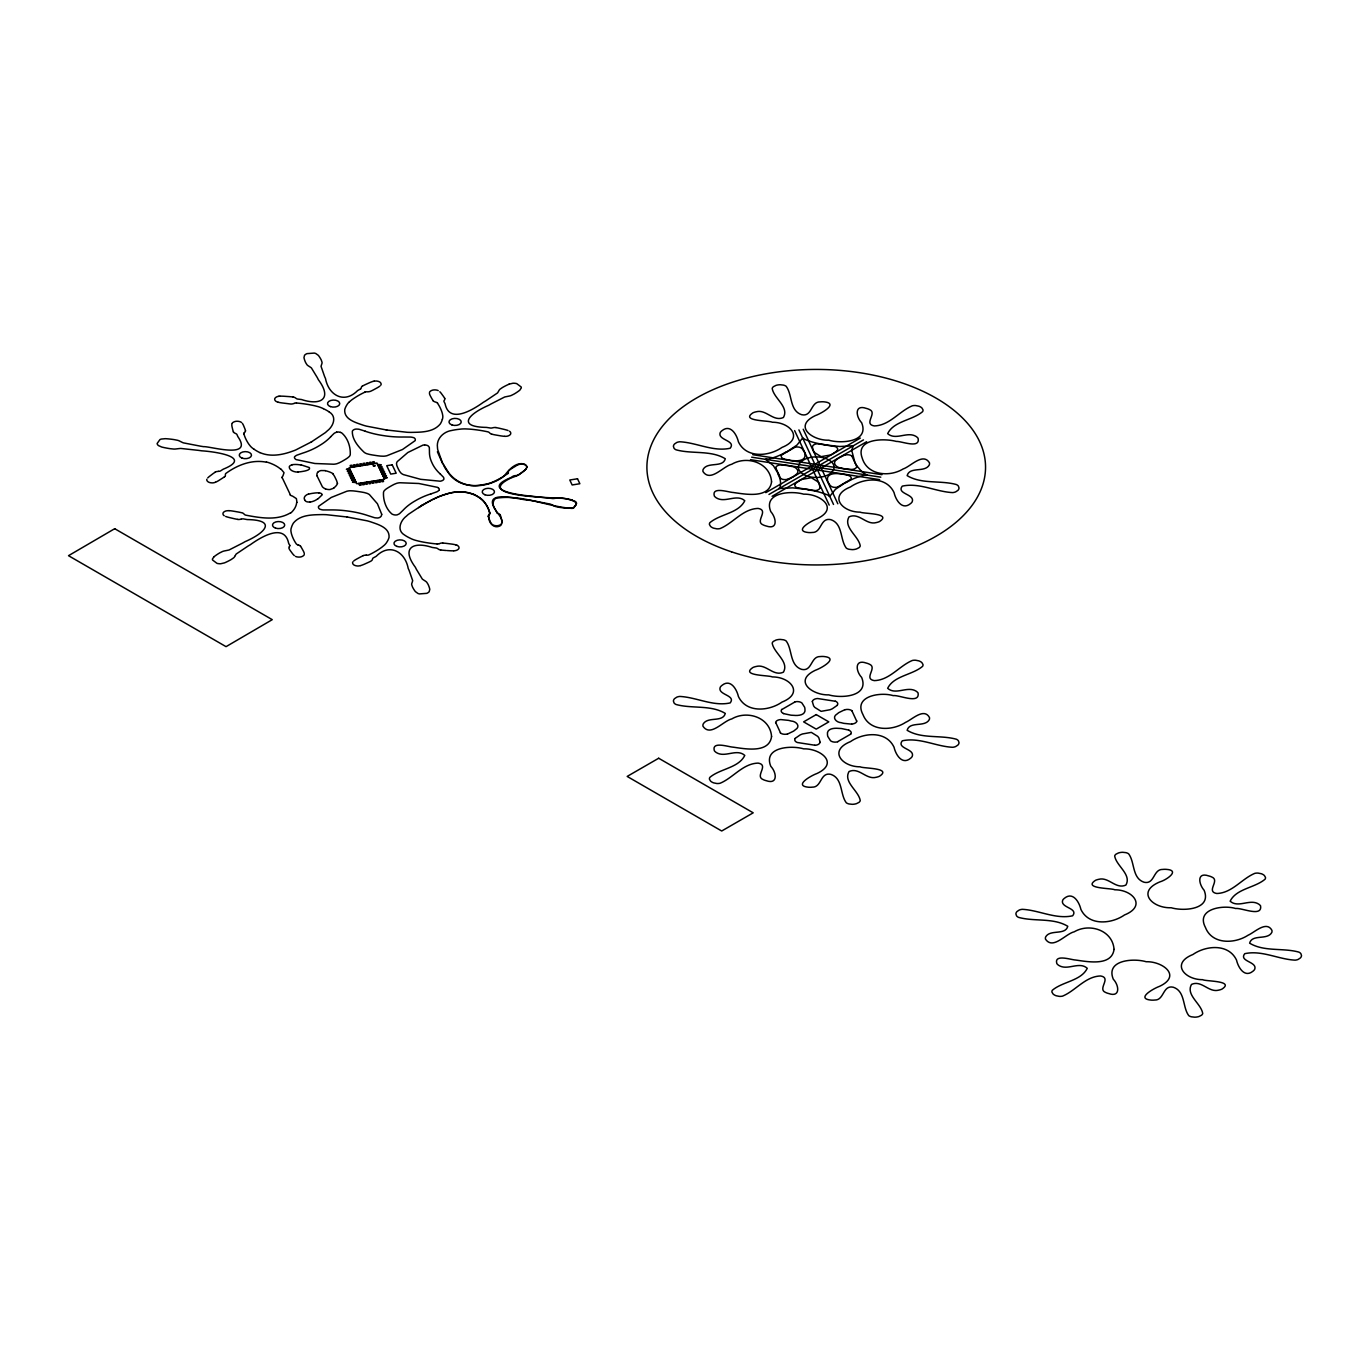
<?xml version="1.0" encoding="UTF-8"?>
<svg xmlns="http://www.w3.org/2000/svg" width="1370" height="1370" viewBox="0 0 1370 1370"><rect width="100%" height="100%" fill="white"/><g stroke="black" fill="none" stroke-linecap="round" stroke-linejoin="round"><path stroke-width="1.5" d="M501.899 522.432L501.917 522.227A31.356 18.101 0 0 0 501.66 520.138L500.94 517.055A47.813 27.605 0 0 0 500.29 515.206L500.255 515.137M296.965 502.396L296.382 498.612L292.461 496.06A5.155 2.98 0 0 1 290.149 494.998M231.924 423.964L231.804 424.751A31.356 18.101 0 0 0 232.061 426.858L232.78 429.923A47.813 27.605 0 0 0 233.431 431.773L233.482 431.875M812.256 446.706L813.609 451.192A36.579 21.115 0 0 0 814.808 452.734L821.11 456.655L829.963 455.08A36.579 21.115 0 0 0 832.326 454.087L837.378 450.593M820.185 487.651L818.832 483.165A36.579 21.115 0 0 0 817.65 481.623L811.331 477.702L802.477 479.277A36.579 21.115 0 0 0 800.114 480.271L795.062 483.764M812.256 701.389L813.609 705.875A36.579 21.115 0 0 0 814.808 707.417L821.11 711.338L829.963 709.763A36.579 21.115 0 0 0 832.326 708.769L837.378 705.276M820.185 742.335L818.832 737.848A36.579 21.115 0 0 0 817.65 736.306L811.331 732.385L802.477 733.96A36.579 21.115 0 0 0 800.114 734.954L795.062 738.447M572.043 499.947L576.462 502.927A3.853 2.226 0 0 1 576.547 503.561L573.876 507.79A3.819 2.209 0 0 1 572.061 508.424C546.818 506.643 522.261 494.21 496.488 498.183A6.576 3.802 0 0 0 494.416 499.536C488.217 509.332 507.054 516.867 500.632 525.549C493.2 530.121 486.744 520.651 489.381 514.041A16.217 9.367 0 0 0 489.433 511.695C484.295 493.834 462.957 488.439 446.843 493.988M442.39 419.323L442.578 418.621A25.79 14.899 0 0 0 442.784 415.795L442.373 413.586A84.084 48.549 0 0 0 437.39 403.037M496.779 512.483A71.959 41.545 0 0 0 495.786 510.239C479.962 487.326 523.888 500.906 530.053 500.307A128.763 74.34 0 0 1 533.324 500.821L550.466 504.143A41.853 24.163 0 0 1 552.35 505.05L554.439 506.095A9.573 5.514 0 0 0 556.1 506.677L559.645 507.379A61.016 35.226 0 0 0 568.259 508.287L572.403 507.928A10.583 6.114 0 0 0 573.773 507.397L576.119 504.931L576.068 502.259A10.241 5.908 0 0 0 575.349 501.437L567.231 498.971A46.888 27.075 0 0 0 561.923 498.303C551.904 497.55 473.438 496.83 509.897 478.507A35.38 20.43 0 0 1 513.27 477.12L516.028 476.126A17.33 10.001 0 0 0 518.699 474.825C521.336 472.821 530.601 467.735 524.967 464.43A8.271 4.778 0 0 0 523.254 463.779C515.685 462.512 509.297 469.276 505.085 474.825A39.131 22.588 0 0 1 502.208 477.462C486.47 488.405 460.114 490.186 448.23 472.599A115.457 66.65 0 0 1 444.771 467.495L441.859 461.416M779.427 487.857L779.273 488.199A28.41 16.406 0 0 1 779.05 488.645A28.376 16.389 0 0 1 779.821 488.508L792.648 487.857L808.249 489.587M235.246 555.586L235.383 555.347A41.853 24.163 0 0 1 236.188 554.028L247.987 546.099A128.763 74.34 0 0 1 250.35 544.695C259.666 537.999 284.258 522.21 288.608 543.137A71.959 41.545 0 0 0 289.721 545.346M235.006 556.049L234.51 556.871A9.556 5.514 0 0 1 233.602 557.864L231.188 559.525A60.52 34.935 0 0 1 224.577 562.847L220.707 563.755A10.241 5.908 0 0 1 219.063 563.704L217.916 563.567A3.853 2.226 0 0 1 216.922 563.31L212.538 559.987A10.583 6.114 0 0 1 212.436 559.046L213.943 556.785M289.841 545.346A3.391 1.952 0 0 1 289.584 546.407L289.43 546.647M509.143 384.148A60.52 34.935 0 0 0 502.533 387.47L500.118 389.114A9.556 5.514 0 0 0 499.211 390.108L498.337 391.632A41.853 24.163 0 0 1 497.515 392.95L485.733 400.879A128.763 74.34 0 0 1 483.37 402.283C474.054 408.979 449.463 424.786 445.113 403.859A71.959 41.545 0 0 0 444 401.633A3.391 1.952 0 0 1 444.137 400.588L444.411 400.143A5.703 3.288 0 0 0 444.822 398.345M438.777 490.494L437.766 491.316A10.498 6.062 0 0 1 436.859 491.813L431.036 493.868M526.251 468.728L525.943 469.088A31.356 18.101 0 0 1 523.939 470.835L520.72 473.318A47.813 27.605 0 0 1 518.579 474.739L518.528 474.774M330.598 436.807L334.075 433.417A10.498 6.062 0 0 1 334.914 432.886L336.643 432.201M488.148 516.387A5.703 3.288 0 0 1 489.056 514.64L489.484 514.264A3.356 1.935 0 0 0 490.032 513.219M244.425 432.543L244.237 432.732A3.356 1.935 0 0 0 243.689 433.759M244.459 432.509L244.648 432.321A5.703 3.288 0 0 0 245.572 430.608M349.47 401.735L351.696 399.92A84.084 48.549 0 0 1 364.968 392.128M781.928 454.789L794.771 447.391M850.513 479.569L837.669 486.984M781.928 709.472L794.771 702.056M850.513 734.251L837.669 741.667M379.918 386.066L379.524 386.374A31.356 18.101 0 0 1 377.041 387.916L373.137 390.039A47.83 27.623 0 0 1 370.619 391.255L370.619 391.255A5.703 3.288 0 0 1 367.502 391.82L366.8 391.803A3.356 1.935 0 0 0 364.882 392.043M353.802 560.912L354.196 560.604A31.356 18.101 0 0 1 356.679 559.063L360.584 556.939A47.83 27.623 0 0 1 363.101 555.723L363.255 555.672M333.749 488.199L329.947 489.552A7.227 4.178 0 0 1 325.461 488.902M224.56 476.674L224.594 476.64A47.83 27.623 0 0 1 222.419 478.198L218.806 480.493A31.356 18.101 0 0 1 216.186 481.949L215.621 482.171M290.406 512.894C276.963 520.891 260.283 517.911 245.744 515.154A3.356 1.935 0 0 1 244.425 514.418L244.048 514.058A5.703 3.288 0 0 0 241.874 512.688L241.736 512.757A47.83 27.623 0 0 0 238.551 512.072L233.414 511.181A31.356 18.101 0 0 0 229.869 510.702L229.184 510.667M215.278 472.153L215.227 472.188A47.813 27.605 0 0 0 213.001 473.678L209.764 476.144A31.356 18.101 0 0 0 207.76 477.89M317.583 499.279L322.241 494.758A5.446 3.134 0 0 0 321.539 493.765L321.111 493.44A2.637 1.524 0 0 0 320.511 493.166L318.765 492.892M418.655 507.636C434.256 497.687 454.943 486.761 473.763 494.382M311.23 442.03L325.204 432.714A50.33 29.061 0 0 0 327.276 430.865C333.184 426.55 337.243 416.685 329.297 412.045M422.491 504.948L408.517 514.264A50.33 29.061 0 0 0 406.445 516.113C400.537 520.429 396.478 530.293 404.424 534.934A42.658 24.626 0 0 0 410.383 538.324L411.308 538.787A25.79 14.899 0 0 0 415.435 540.294L418.963 541.201A84.084 48.549 0 0 0 437.27 543.976M514.914 466.485L511.301 468.78A47.83 27.623 0 0 0 509.246 470.252L509.126 470.338A5.703 3.288 0 0 0 508.304 472.068L508.338 472.53A3.356 1.935 0 0 1 507.945 473.575M765.813 492.652L860.326 438.075M768.964 494.467L863.477 439.89M772.115 496.282L866.628 441.722M311.658 441.791L295.714 449.976A50.33 29.061 0 0 1 292.529 451.192C282.22 454.96 270.404 457.169 259.957 452.597M422.063 505.205L431.07 500.29M362.588 385.998L362.725 385.929A47.813 27.605 0 0 1 365.173 384.679L369.403 382.761A31.356 18.101 0 0 1 372.417 381.579L373.034 381.425M786.603 451.997L796.98 445.062L802.426 438.314A28.376 16.389 0 0 0 802.615 437.869A28.41 16.406 0 0 0 803.162 438.194L803.591 438.451M845.838 482.36L835.46 489.313L830.014 496.043A28.376 16.389 0 0 0 829.826 496.505A28.41 16.406 0 0 0 829.278 496.163L828.85 495.923M432.475 499.571L438.006 497.019A50.33 29.061 0 0 1 441.191 495.786L446.278 494.142M509.126 384.131L513.014 383.223A10.241 5.908 0 0 1 514.658 383.275L515.805 383.412A3.853 2.226 0 0 1 516.798 383.686L521.182 386.991A10.583 6.114 0 0 1 521.285 387.933L519.778 390.21A61.016 35.226 0 0 1 514.092 394.046L511.25 395.468A9.573 5.514 0 0 1 509.537 395.998L506.934 396.529A41.853 24.163 0 0 0 504.639 397.009L491.076 403.927A128.763 74.34 0 0 0 488.679 405.297C467.958 414.237 456.878 426.943 486.453 427.406A71.959 41.545 0 0 1 490.306 428.022A3.391 1.952 0 0 0 492.138 427.937L492.892 427.765A5.703 3.288 0 0 1 495.991 427.508M215.398 482.257L214.542 482.548A5.155 2.98 0 0 1 214.045 482.685A4.658 2.689 0 0 1 212.247 482.891L211.031 482.805A6.37 3.682 0 0 1 208.976 482.308L208.582 482.12A6.37 3.682 0 0 1 207.212 480.973L206.853 480.288A4.658 2.689 0 0 1 206.87 479.243M518.271 464.755L519.179 464.43A5.155 2.98 0 0 1 519.675 464.293A4.658 2.689 0 0 1 521.473 464.087L522.689 464.173A6.37 3.682 0 0 1 524.744 464.687L525.275 464.944A6.37 3.682 0 0 1 526.508 466.005L526.868 466.69A4.658 2.689 0 0 1 526.851 467.735M294.242 403.379L294.67 403.242A3.356 1.935 0 0 1 296.451 402.9M439.479 543.599L439.736 543.513A5.703 3.288 0 0 1 442.715 542.965M294.105 403.431L293.985 403.482A5.703 3.288 0 0 1 291.005 404.03A47.83 27.623 0 0 1 287.58 403.619L282.323 402.968A31.356 18.101 0 0 1 278.846 402.386L278.23 402.215M439.205 543.702L439.136 543.719A3.356 1.935 0 0 1 437.27 544.078M308.644 494.125L311.041 493.577A54.954 31.733 0 0 1 312.497 493.337L314.586 493.046A13.974 8.066 0 0 1 318.782 492.858M360.687 565.57L361.286 565.382A31.356 18.101 0 0 0 364.3 564.217L368.547 562.317A47.813 27.605 0 0 0 370.996 561.066L371.133 560.981A5.703 3.288 0 0 0 372.452 559.371L372.554 558.909A3.391 1.952 0 0 1 373.239 557.915A71.959 41.545 0 0 0 376.185 556.323C389.251 542.965 405.006 551.339 408.226 568.499A128.763 74.34 0 0 1 409.099 570.382L412.678 580.623A41.853 24.163 0 0 1 412.284 582.01L411.753 583.586A9.573 5.514 0 0 0 411.702 584.699L412.421 586.822A61.016 35.226 0 0 0 415.35 591.583L417.97 593.484A10.583 6.114 0 0 0 419.46 593.912L426.601 593.364A3.853 2.226 0 0 0 427.508 593.004L428.279 592.508A10.241 5.908 0 0 0 429.187 591.703L429.786 589.305A60.52 34.935 0 0 0 428.056 584.339L426.789 582.301A9.556 5.514 0 0 0 425.745 581.36L423.912 580.161A41.853 24.163 0 0 1 422.337 579.099L416.343 569.235A128.763 74.34 0 0 1 415.418 567.351C400.554 547.452 413.791 541.287 432.184 547.435A71.959 41.545 0 0 0 436.071 547.983A3.391 1.952 0 0 1 437.595 548.582L438.109 548.942A5.703 3.288 0 0 0 440.592 550.038M292.135 464.858L290.765 465.321A4.093 2.363 0 0 0 289.275 466.862L289.447 468.06A8.682 5.018 0 0 0 298.095 472.119M373.222 381.374L374.198 381.151M360.43 565.639L359.711 565.793A5.155 2.98 0 0 1 358.974 565.93A4.658 2.689 0 0 1 357.159 565.964L355.977 565.759A6.37 3.682 0 0 1 354.111 565.056L353.648 564.748A6.37 3.682 0 0 1 352.758 563.584L352.587 562.865A4.658 2.689 0 0 1 352.912 561.837M844.947 454.96L838.902 457.888A36.579 21.115 0 0 0 837.173 459.241C831.299 462.598 836.299 467.855 841.248 468.009A36.579 21.115 0 0 0 843.903 468.677L851.678 469.465A5.617 3.237 0 0 0 856.849 466.365M787.493 479.397L793.538 476.486A36.579 21.115 0 0 0 795.268 475.116C801.142 471.777 796.141 466.519 791.192 466.365A36.579 21.115 0 0 0 788.538 465.68L780.763 464.892A5.617 3.237 0 0 0 775.591 468.009M844.947 709.643L838.902 712.571A36.579 21.115 0 0 0 837.173 713.924C831.299 717.281 836.299 722.538 841.248 722.692A36.579 21.115 0 0 0 843.903 723.36L851.678 724.148M787.493 734.08L793.538 731.152A36.579 21.115 0 0 0 795.268 729.799C801.142 726.442 796.141 721.185 791.192 721.048A36.579 21.115 0 0 0 788.538 720.363L780.763 719.575A5.617 3.237 0 0 0 775.591 722.675M241.24 519.127L241.582 519.042A3.391 1.952 0 0 1 243.432 518.887A71.959 41.545 0 0 0 247.268 519.572C276.826 520.035 265.78 532.707 245.042 541.681A128.763 74.34 0 0 1 242.644 543.051L229.081 549.969A41.853 24.163 0 0 1 226.786 550.466L224.183 550.98A9.573 5.514 0 0 0 222.454 551.528L219.628 552.932A61.016 35.226 0 0 0 213.96 556.785M240.966 519.179L240.829 519.213A5.703 3.288 0 0 1 237.729 519.47M349.641 468.797L346.37 469.311L350.069 469.687M377.503 464.379L381.202 464.755L377.914 465.269M350.514 470.629L347.244 471.143L350.943 471.52M378.36 466.194L382.059 466.571L378.788 467.101M351.371 472.427L348.1 472.941L351.799 473.318M379.233 468.009L382.932 468.369L379.644 468.9M352.278 474.311L349.007 474.842L352.707 475.202M380.124 469.893L383.823 470.27L380.552 470.783M353.169 476.195L349.898 476.709L353.597 477.085M381.014 471.777L384.713 472.153L381.442 472.667M354.076 478.079L350.788 478.61L354.487 478.986M381.922 473.66L385.621 474.037L382.35 474.551M354.933 479.894L351.662 480.408L355.361 480.784M382.778 475.476L386.477 475.835L383.206 476.366M355.789 481.709L352.518 482.24L356.217 482.6M383.651 477.291L387.35 477.668L384.079 478.181M766.806 459.138L766.224 459.224A28.41 16.406 0 0 1 765.453 459.327A28.376 16.389 0 0 1 766.018 459.652L773.416 465.731L778.639 474.397M865.635 475.236L866.217 475.15A28.41 16.406 0 0 1 867.004 475.03L864.213 473.335A35.86 20.704 0 0 1 862.107 471.708L861.798 471.451A41.374 23.889 0 0 1 861.028 470.732L857.329 466.434A74.151 42.812 0 0 1 854.863 462.255L851.934 451.175A41.203 23.787 0 0 1 852.003 450.319L852.037 450.011A35.86 20.704 0 0 1 852.448 447.99L853.39 445.729A28.376 16.389 0 0 1 852.619 445.849L839.793 446.5L824.192 444.788M278.795 396.29L279.822 396.187M218.583 471.349L218.857 471.314A3.391 1.952 0 0 0 220.57 470.903A71.959 41.545 0 0 1 223.276 469.174C254.409 456.587 211.836 451.364 201.784 450.833A128.763 74.34 0 0 0 198.496 450.37L180.72 448.435A41.853 24.163 0 0 0 178.323 448.675L175.617 449A9.556 5.514 0 0 1 173.665 449.052L169.983 448.658A60.52 34.935 0 0 1 161.694 447.031L158.372 445.541A10.241 5.908 0 0 1 157.636 444.702L157.259 444.068A3.853 2.226 0 0 1 157.173 443.435L159.947 439.582A10.583 6.114 0 0 1 161.317 439.051L165.462 438.674A61.016 35.226 0 0 1 174.076 439.599L177.62 440.301A9.573 5.514 0 0 1 179.282 440.9L181.371 441.945A41.853 24.163 0 0 0 183.255 442.835L200.397 446.158A128.763 74.34 0 0 0 203.668 446.671C209.833 446.089 253.758 459.669 237.935 436.739A71.959 41.545 0 0 1 236.942 434.495A3.391 1.952 0 0 0 235.88 433.639L235.315 433.365A5.703 3.288 0 0 1 233.328 431.91M572.026 499.947A60.52 34.935 0 0 0 563.738 498.32L560.056 497.944A9.556 5.514 0 0 0 558.104 497.978L555.398 498.303A41.853 24.163 0 0 1 553 498.56L535.225 496.625A128.763 74.34 0 0 1 531.937 496.146C521.919 495.512 479.26 490.528 510.445 477.805A71.959 41.545 0 0 0 513.219 476.126A3.391 1.952 0 0 1 514.863 475.681L515.668 475.596A5.703 3.288 0 0 0 518.545 474.893M218.429 471.349L218.207 471.383A5.703 3.288 0 0 0 215.176 472.085M453.898 550.791L454.926 550.689A5.155 2.98 0 0 0 455.474 550.62A4.658 2.689 0 0 0 457.066 550.089L457.905 549.576A6.37 3.682 0 0 0 458.899 548.428L459.019 548.017A6.37 3.682 0 0 0 458.744 546.75L458.265 546.099A4.658 2.689 0 0 0 457.066 545.294M309.825 502.002L308.233 502.002A4.093 2.363 0 0 1 305.596 501.129L304.688 500.033M280.028 396.187L280.713 396.153A31.356 18.101 0 0 1 284.326 396.272L289.669 396.649A47.813 27.605 0 0 1 292.889 397.009L293.06 397.026M298.095 471.965L300.629 471.725A54.954 31.733 0 0 0 302.102 471.503L304.157 471.143A13.974 8.066 0 0 0 307.925 470.064L309.123 469.293A2.637 1.524 0 0 0 309.397 468.882L309.5 468.471A5.446 3.134 0 0 0 309.295 467.564L301.212 464.892M453.693 550.808L453.008 550.826A31.356 18.101 0 0 1 449.394 550.706L447.237 550.569M366.218 555.175L367.023 555.175A3.356 1.935 0 0 0 368.838 554.936A84.084 48.549 0 0 0 382.024 547.075L384.251 545.243A25.79 14.899 0 0 0 386.477 542.726L386.888 542.075A42.658 24.626 0 0 0 389.046 537.4C389.851 527.536 377.914 524.402 370.585 521.816A50.33 29.061 0 0 0 367.16 520.823L346.901 516.952M504.811 436.328L505.787 436.328A5.155 2.98 0 0 0 506.352 436.294A4.658 2.689 0 0 0 508.065 435.934L509.041 435.506A6.37 3.682 0 0 0 510.359 434.461L510.582 434.084A6.37 3.682 0 0 0 510.702 432.8L510.411 432.115A4.658 2.689 0 0 0 509.452 431.207M228.978 510.667L228.071 510.667A5.155 2.98 0 0 0 227.317 510.77A4.658 2.689 0 0 0 225.656 511.044L224.68 511.472A6.37 3.682 0 0 0 223.361 512.517L223.139 512.894A6.37 3.682 0 0 0 223.019 514.178L223.31 514.88A4.658 2.689 0 0 0 224.269 515.771M814.79 490.528L797.254 487.806A5.617 3.237 0 0 1 795.216 483.815M814.79 745.212L797.254 742.489A5.617 3.237 0 0 1 795.216 738.498M504.537 436.311L503.852 436.259A31.356 18.101 0 0 1 500.324 435.797L495.169 434.906A47.83 27.623 0 0 1 492.104 434.256L491.984 434.221M442.715 543.051L442.904 543.068A47.83 27.623 0 0 1 446.14 543.359L451.398 544.027A31.356 18.101 0 0 1 454.874 544.609L455.491 544.78M446.432 550.517L444.051 550.329A47.813 27.605 0 0 1 440.832 549.986L440.832 549.969M386.237 429.957L407.198 432.286A50.33 29.061 0 0 0 411.017 432.389C421.035 432.201 433.262 432.458 440.249 423.998A42.658 24.626 0 0 0 442.339 419.306M347.483 517.038L326.522 514.709A50.33 29.061 0 0 0 322.703 514.589C312.685 514.795 300.458 514.521 293.471 522.997A42.658 24.626 0 0 0 291.382 527.673L291.142 528.358A25.79 14.899 0 0 0 290.937 531.183L291.348 533.409A84.084 48.549 0 0 0 296.331 543.941A3.356 1.935 0 0 0 297.581 544.712L298.009 544.849M752.815 454.703L881.938 474.688M751.65 457.186L880.79 477.171M750.503 459.686L879.626 479.654M386.819 430.043L366.561 426.156A50.33 29.061 0 0 1 363.136 425.179C355.858 422.594 343.767 419.443 344.743 409.596A42.658 24.626 0 0 1 346.867 404.921L347.244 404.27A25.79 14.899 0 0 1 349.453 401.735M495.974 427.611L496.146 427.628A47.813 27.605 0 0 1 499.245 428.245L504.228 429.409A31.356 18.101 0 0 1 507.499 430.317L508.065 430.54M237.746 519.384L237.695 519.367A47.813 27.605 0 0 1 234.475 518.75L229.492 517.586A31.356 18.101 0 0 1 226.221 516.661L225.656 516.439M266.242 462.169C251.909 459.344 237.335 465.012 225.879 473.438A3.356 1.935 0 0 0 225.399 474.448L225.399 474.928A5.703 3.288 0 0 1 224.731 476.692M325.375 470.595L320.888 470.561A7.227 4.178 0 0 0 317.977 472.051M835.186 701.235L817.65 698.529A5.617 3.237 0 0 0 812.427 701.389M277.973 402.146L277.168 401.889A5.155 2.98 0 0 1 276.654 401.684A4.658 2.689 0 0 1 275.456 400.879L274.976 400.228A6.37 3.682 0 0 1 274.702 398.961L274.822 398.567A6.37 3.682 0 0 1 275.815 397.403L276.654 396.889A4.658 2.689 0 0 1 278.247 396.375A5.155 2.98 0 0 1 278.761 396.375M455.679 544.832L456.604 545.123A5.155 2.98 0 0 1 457.049 545.38M297.735 544.763L298.266 544.935A5.703 3.288 0 0 1 300.595 546.15M365.328 431.225L359.334 429.341A10.498 6.062 0 0 0 358.135 429.135L356.046 429.05A4.47 2.586 0 0 0 352.963 430.368A6.936 4.007 0 0 0 352.33 431.225C351.987 439.445 358.46 446.911 364.197 452.323A10.069 5.822 0 0 0 366.749 453.693L369.318 454.378A57.163 33 0 0 0 374.952 455.354A57.163 33 0 0 0 380.672 456.107L383.497 456.21A10.069 5.822 0 0 0 386.888 455.731L402.455 449.531L415.11 440.678A6.936 4.007 0 0 0 415.298 439.753A4.47 2.586 0 0 0 413.791 437.681L411.805 437.218A10.498 6.062 0 0 0 410.589 437.064L403.773 437.013A67.335 38.874 0 0 1 385.415 435.9L382.281 435.42A67.318 38.874 0 0 1 365.293 431.259M325.478 488.885L324.57 488.456A9.864 5.685 0 0 1 322.327 486.692L317.069 475.955M848.92 475.441L841.505 473.866A36.579 21.115 0 0 0 838.594 473.695C834.227 473.215 826.333 473.832 827.497 480.099A36.579 21.115 0 0 0 827.805 481.778L830.528 486.059M783.52 458.933L790.935 460.491A36.579 21.115 0 0 0 793.846 460.662C798.231 461.159 806.108 460.526 804.943 454.258A36.579 21.115 0 0 0 804.635 452.579L801.912 448.298M848.92 730.124L841.505 728.549A36.579 21.115 0 0 0 838.594 728.378C834.227 727.898 826.333 728.515 827.497 734.782A36.579 21.115 0 0 0 827.805 736.461L830.528 740.742A5.617 3.237 0 0 0 837.772 741.769M783.52 713.599L790.935 715.174A36.579 21.115 0 0 0 793.846 715.346C798.231 715.825 806.108 715.208 804.943 708.941A36.579 21.115 0 0 0 804.635 707.262L801.912 702.981A5.617 3.237 0 0 0 794.668 701.954M498.166 513.51L497.978 513.425A3.391 1.952 0 0 1 496.676 512.517M323.354 408.637L322.412 408.209A25.79 14.899 0 0 0 318.285 406.684L314.757 405.777A84.084 48.549 0 0 0 296.451 403.003M253.981 449.223L253.21 448.675A25.79 14.899 0 0 1 250.522 446.312L248.912 444.291A84.084 48.549 0 0 1 243.877 433.759M281.175 469.259L284.035 472.684L282.871 476.092A5.155 2.98 0 0 0 281.877 477.633M294.31 555.569L293.933 555.227A31.356 18.101 0 0 1 292.307 553.36L290.2 550.5A47.813 27.605 0 0 1 289.121 548.719L289.087 548.651A5.703 3.288 0 0 1 289.275 546.835M440.027 473.712L443.383 477.137A10.498 6.062 0 0 1 443.743 477.822L443.914 479.038A4.47 2.586 0 0 1 441.671 480.836A6.936 4.007 0 0 1 440.215 481.212L420.607 479.312L403.516 474.637A10.069 5.822 0 0 1 401.102 473.181L399.869 471.708A57.163 33 0 0 1 398.105 468.471A57.163 33 0 0 1 396.735 465.166L396.529 463.539A10.069 5.822 0 0 1 397.317 461.57L407.832 452.511L423.005 445.096A6.936 4.007 0 0 1 424.597 444.976M492.087 524.367L491.196 523.374A31.356 18.101 0 0 1 490.135 521.371L488.902 518.357A47.83 27.623 0 0 1 488.337 516.49L488.319 516.421M332.687 473.797L333.218 474.362A19.591 11.302 0 0 1 333.526 474.774A41.528 23.975 0 0 1 334.845 476.948L336.284 479.928A34.216 19.762 0 0 1 337.225 482.839L337.191 483.285M851.952 456.227L856.644 466.348M780.489 478.13L775.797 468.009M851.952 710.91L856.644 721.031M780.489 732.813L775.797 722.692M242.25 423.244L242.524 423.604A31.356 18.101 0 0 1 243.586 425.608L244.819 428.622A47.83 27.623 0 0 1 245.384 430.488L245.401 430.608M433.245 400.742L433.262 400.776A47.83 27.623 0 0 1 432.012 398.91L430.385 395.964A31.356 18.101 0 0 1 429.529 393.926L429.444 393.258M300.441 546.202L300.527 546.305A47.83 27.623 0 0 1 301.708 548.068L303.335 551.014A31.356 18.101 0 0 1 304.191 553.052L304.243 553.446M443.469 464.516L448.846 473.044A50.33 29.061 0 0 0 450.593 475.013C457.357 482.6 467.701 486.538 477.805 485.425A42.658 24.626 0 0 0 485.871 484.141L487.018 483.918A25.79 14.899 0 0 0 491.368 482.617L494.484 481.298A84.084 48.549 0 0 0 507.79 473.523M444.651 398.362L444.599 398.259A47.813 27.605 0 0 0 443.52 396.478L441.431 393.618A31.356 18.101 0 0 0 439.821 391.734M290.389 494.861L282.203 477.651M442.527 463.42L437.39 451.757M374.986 463.557L374.096 461.656L372.554 461.913L373.445 463.796M382.641 479.637L383.549 481.521L382.007 481.76L381.1 479.877M371.835 464.053L370.927 462.169L369.386 462.409L370.277 464.293M379.49 480.134L380.38 482.017L378.839 482.274L377.949 480.373M368.701 464.55L367.811 462.666L366.269 462.906L367.16 464.79M376.356 480.63L377.264 482.514L375.722 482.771L374.815 480.87M365.43 465.064L364.523 463.18L362.981 463.42L363.889 465.321M373.085 481.144L373.993 483.045L372.452 483.285L371.544 481.401M362.177 465.594L361.269 463.694L359.728 463.95L360.635 465.834M369.832 481.675L370.739 483.559L369.198 483.798L368.29 481.915M358.906 466.108L357.998 464.224L356.457 464.464L357.365 466.348M366.561 482.189L367.451 484.072L365.91 484.329L365.019 482.428M355.772 466.605L354.881 464.721L353.34 464.961L354.231 466.845M363.427 482.685L364.334 484.569L362.793 484.826L361.885 482.925M352.621 467.101L351.713 465.218L350.172 465.457L351.08 467.358M360.276 483.182L361.166 485.083L359.625 485.322L358.734 483.439M803.231 429.238L837.823 503.783M798.915 429.906L833.525 504.451M794.617 430.574L829.21 505.119M442.03 461.741L437.715 449.668A50.33 29.061 0 0 1 437.475 447.476C436.174 438.811 443.452 431.704 451.638 430.488A42.658 24.626 0 0 1 459.721 429.221L460.902 429.067A25.79 14.899 0 0 1 465.8 428.913L469.636 429.118A84.084 48.549 0 0 1 487.96 431.858A3.356 1.935 0 0 1 489.296 432.577L489.706 432.971A5.703 3.288 0 0 0 491.847 434.29M848.818 730.21A5.617 3.237 0 0 1 850.701 734.303M845.033 709.728A5.617 3.237 0 0 1 852.123 710.842M856.849 721.048A5.617 3.237 0 0 1 851.678 724.045M835.306 701.132A5.617 3.237 0 0 1 837.224 705.225M783.623 713.53A5.617 3.237 0 0 1 781.739 709.42M787.408 733.995A5.617 3.237 0 0 1 780.318 732.881M820.013 742.335A5.617 3.237 0 0 1 814.808 745.314M296.691 502.396A37.401 21.595 0 0 1 290.765 513.031M266.448 461.947A37.401 21.595 0 0 1 280.953 469.345M295.492 556.357A4.658 2.689 0 0 0 297.05 556.905L298.266 557.059A6.37 3.682 0 0 0 300.475 556.973L301.143 556.837A6.37 3.682 0 0 0 302.907 556.066L303.66 555.501A4.658 2.689 0 0 0 304.243 554.507M293.129 396.94A5.703 3.288 0 0 1 295.629 398.036L296.125 398.396A3.391 1.952 0 0 0 297.598 399.064A71.959 41.545 0 0 1 301.537 399.543C319.912 405.691 333.167 399.526 318.302 379.627A128.763 74.34 0 0 0 317.378 377.743L311.384 367.896A41.853 24.163 0 0 0 309.808 366.817L307.976 365.636A9.556 5.514 0 0 1 306.931 364.677L305.664 362.639A60.52 34.935 0 0 1 303.969 357.673L304.534 355.275A10.241 5.908 0 0 1 305.442 354.487L306.212 353.991A3.853 2.226 0 0 1 307.12 353.614L314.261 353.083A10.583 6.114 0 0 1 315.751 353.494L318.388 355.395A61.016 35.226 0 0 1 321.316 360.156L322.018 362.279A9.573 5.514 0 0 1 321.967 363.41L321.453 364.968A41.853 24.163 0 0 0 321.042 366.355L324.621 376.596A128.763 74.34 0 0 0 325.478 378.48C328.714 395.639 344.469 404.013 357.536 390.655A71.959 41.545 0 0 1 360.396 389.029M438.229 390.621A4.658 2.689 0 0 0 436.67 390.09L435.454 389.919A6.37 3.682 0 0 0 433.245 390.005L432.577 390.142A6.37 3.682 0 0 0 430.796 390.912L430.06 391.495A4.658 2.689 0 0 0 429.478 392.488M437.544 402.985A3.356 1.935 0 0 0 436.139 402.283L435.454 402.044A5.703 3.288 0 0 1 433.125 400.828M514.932 466.502A31.356 18.101 0 0 1 517.535 465.046M323.337 408.654A42.658 24.626 0 0 1 329.348 412.027M259.906 452.631A42.658 24.626 0 0 1 254.015 449.206M489.844 513.236A84.084 48.549 0 0 0 484.809 502.704L483.199 500.666A25.79 14.899 0 0 0 480.51 498.303L479.74 497.772A42.658 24.626 0 0 0 473.815 494.347M241.325 422.354A4.658 2.689 0 0 0 239.921 421.669L238.791 421.395A6.37 3.682 0 0 0 236.582 421.258L235.88 421.326A6.37 3.682 0 0 0 233.91 421.926L233.02 422.405A4.658 2.689 0 0 0 232.147 423.33M374.284 381.202A5.155 2.98 0 0 1 374.832 381.117A4.658 2.689 0 0 1 376.562 381.031L377.743 381.237A6.37 3.682 0 0 1 379.61 381.922L380.072 382.23A6.37 3.682 0 0 1 380.963 383.412L381.134 384.114A4.658 2.689 0 0 1 380.809 385.141M492.395 524.641A4.658 2.689 0 0 0 493.799 525.327L494.93 525.583A6.37 3.682 0 0 0 497.139 525.72L497.841 525.652A6.37 3.682 0 0 0 499.81 525.07L500.701 524.573A4.658 2.689 0 0 0 501.574 523.648M360.481 389.08A3.391 1.952 0 0 0 361.149 388.07L361.286 387.607A5.703 3.288 0 0 1 362.451 385.946M498.474 513.63A5.703 3.288 0 0 1 500.392 515.069M363.17 555.586A5.703 3.288 0 0 1 366.218 555.158M292.067 464.704A14.59 8.425 0 0 1 301.075 465.098M325.289 470.715A20.327 11.748 0 0 1 332.978 473.626M317.155 475.938A10.566 6.096 0 0 1 317.72 472.239M337.602 483.336A20.276 11.696 0 0 1 333.578 488.114M304.722 500.016A8.682 5.018 0 0 1 308.507 493.988M317.275 499.142A14.59 8.425 0 0 1 309.894 502.139M340.479 432.406A6.936 4.007 0 0 1 341.764 432.954C347.792 438.058 350.651 446.808 350.258 454.6A10.069 5.822 0 0 1 349.264 456.535L347.672 457.888A57.163 33 0 0 1 343.699 460.388A57.163 33 0 0 1 339.435 462.717L337.106 463.642A10.069 5.822 0 0 1 333.766 464.224L314.894 463.505L296.177 459.618A6.936 4.007 0 0 1 295.201 458.881A4.47 2.586 0 0 1 294.67 456.655L295.954 455.662A10.498 6.062 0 0 1 296.862 455.183L302.684 453.127A67.318 38.874 0 0 0 317.463 446.757L319.741 445.404A67.335 38.874 0 0 0 330.649 436.825M336.592 432.115A4.47 2.586 0 0 1 340.462 432.423M438.52 488.097A6.936 4.007 0 0 0 437.544 487.36L418.826 483.49L399.954 482.754A10.069 5.822 0 0 0 396.615 483.336L394.303 484.278A57.163 33 0 0 0 390.022 486.607A57.163 33 0 0 0 386.032 489.09L384.473 490.46A10.069 5.822 0 0 0 383.497 492.395C383.052 500.153 385.929 508.955 391.957 514.024A6.936 4.007 0 0 0 393.241 514.572A4.47 2.586 0 0 0 397.129 514.863L398.807 514.11A10.498 6.062 0 0 0 399.646 513.579L403.123 510.188A67.335 38.874 0 0 1 413.963 501.574L416.274 500.238A67.318 38.874 0 0 1 431.002 493.834M438.486 488.114A4.47 2.586 0 0 1 439.051 490.34M439.976 473.729A67.335 38.874 0 0 1 432.526 463.968L431.738 462.272A67.318 38.874 0 0 1 429.444 451.586L429.341 447.647A10.498 6.062 0 0 0 429.05 446.945L428.125 445.866A4.47 2.586 0 0 0 424.597 444.993M820.013 487.651A5.617 3.237 0 0 1 814.808 490.648M787.408 479.312A5.617 3.237 0 0 1 780.318 478.198M783.623 458.847A5.617 3.237 0 0 1 781.739 454.737M794.668 447.271A5.617 3.237 0 0 1 801.775 448.367M812.427 446.723A5.617 3.237 0 0 1 817.633 443.726L835.186 446.551A5.617 3.237 0 0 1 837.224 450.542M845.033 455.063A5.617 3.237 0 0 1 852.123 456.159M848.818 475.527A5.617 3.237 0 0 1 850.701 479.62M837.772 487.086A5.617 3.237 0 0 1 830.665 486.007M824.295 444.496A50.416 29.112 0 0 1 803.282 438.674M786.226 451.809A50.416 29.112 0 0 1 766.977 459.395M778.143 474.482A50.416 29.112 0 0 1 779.924 487.908M808.146 489.878A50.416 29.112 0 0 1 829.158 495.683M846.215 482.565A50.416 29.112 0 0 1 865.463 474.962M771.567 481.863C769.204 498.903 745.28 494.176 733.155 492.481C728.754 492.344 711.321 486.179 714.352 496.06A11.885 6.867 0 0 0 716.339 497.875C725.09 503.406 736.717 493.491 744.783 500.735C738.635 513.339 720.192 513.938 709.9 522.655A6.85 3.956 0 0 0 709.472 524.59L710.55 526.388A9.008 5.206 0 0 0 713.667 528.186L716.784 528.82A6.85 3.956 0 0 0 720.123 528.563C733.275 523.083 742.865 508.852 758.089 508.424C769.426 510.256 754.596 521.456 763.056 524.847A11.885 6.867 0 0 0 766.207 525.994C778.28 530.173 776.293 517.826 770.796 511.626C762.867 492.241 791.346 490.477 803.693 494.176C819.671 493.594 839.827 508.065 817.051 518.785C811.331 520.771 792.939 531.115 808.591 532.553A11.885 6.867 0 0 0 812.307 532.468C821.829 532.759 820.15 517.209 830.837 519.675C843.047 523.751 839.896 539.626 846.283 548.086A6.85 3.956 0 0 0 848.955 549.267L852.191 549.627A9.008 5.206 0 0 0 856.473 548.959L858.956 547.709A6.85 3.956 0 0 0 860.24 545.911C858.699 536.012 843.012 527.416 849.023 516.867C859.058 512.226 866.2 525.292 876.149 522.604A11.885 6.867 0 0 0 879.437 521.593C892.692 512.996 862.86 513.921 860.189 512.123C842.259 512.312 827.908 495.94 850.462 486.949C863.528 477.822 886.167 475.818 894.045 492.566C895.723 499.913 902.025 510.582 910.451 503.68A11.885 6.867 0 0 0 912.197 501.78C915.246 494.022 896.031 494.022 902.282 486.127C919.236 482.394 935.779 491.762 952.595 492.601A6.85 3.956 0 0 0 955.712 491.847L957.87 490.409A9.008 5.206 0 0 0 959.017 487.943L958.383 486.076A6.85 3.956 0 0 0 956.346 484.535C940.385 480.116 921.65 484.415 907.145 475.63C909.663 466.211 924.921 472.975 929.305 464.927A11.885 6.867 0 0 0 929.442 462.786C922.986 452.168 910.605 466.588 903.207 468.917C889.575 477.291 867.398 475.493 862.192 458.06C855 438.4 884.129 438.143 896.305 441.414C901.648 441.123 920.452 449.086 918.088 438.314A11.885 6.867 0 0 0 916.119 436.482C907.351 430.968 895.723 440.866 887.657 433.622C893.805 421.035 912.249 420.419 922.541 411.702A6.85 3.956 0 0 0 922.969 409.767L921.907 407.969A9.008 5.206 0 0 0 918.773 406.171L915.657 405.554A6.85 3.956 0 0 0 912.317 405.794C899.165 411.291 889.575 425.505 874.351 425.933C863.014 424.101 877.845 412.901 869.385 409.51A11.885 6.867 0 0 0 866.234 408.38C854.418 404.184 855.702 416.548 861.644 422.731C869.573 442.116 841.094 443.88 828.747 440.181C812.77 440.763 792.613 426.31 815.39 415.572C821.11 413.586 839.502 403.259 823.849 401.821A11.885 6.867 0 0 0 820.133 401.889C810.612 401.615 812.29 417.165 801.604 414.682C789.394 410.606 792.545 394.731 786.157 386.289A6.85 3.956 0 0 0 783.486 385.107L780.249 384.747A9.008 5.206 0 0 0 775.968 385.398L773.485 386.648A6.85 3.956 0 0 0 772.201 388.446C773.742 398.345 789.428 406.958 783.417 417.49C773.382 422.131 766.241 409.065 756.291 411.771A11.885 6.867 0 0 0 753.003 412.781C739.749 421.378 769.58 420.436 772.252 422.251C790.182 422.063 804.533 438.417 781.996 447.425C768.912 456.553 746.273 458.556 738.396 441.791C736.717 434.461 730.415 423.792 721.99 430.694A11.885 6.867 0 0 0 720.243 432.577C717.195 440.335 736.409 440.335 730.159 448.247C713.205 451.98 696.662 442.596 679.845 441.774A6.85 3.956 0 0 0 676.729 442.51L674.571 443.948A9.008 5.206 0 0 0 673.423 446.414L674.057 448.281A6.85 3.956 0 0 0 676.095 449.822C692.055 454.241 710.807 449.942 725.295 458.744C722.795 468.146 707.537 461.382 703.135 469.43A11.885 6.867 0 0 0 702.998 471.588C710.431 482.668 723.206 466.16 731.751 464.259C747.01 455.234 770.231 462.598 771.567 481.863M771.567 736.546C769.204 753.586 745.28 748.859 733.155 747.164C728.754 747.027 711.321 740.845 714.352 750.726A11.885 6.867 0 0 0 716.339 752.558C725.09 758.089 736.717 748.174 744.783 755.418C738.635 768.022 720.192 768.621 709.9 777.338A6.85 3.956 0 0 0 709.472 779.273L710.55 781.071A9.008 5.206 0 0 0 713.667 782.869L716.784 783.503A6.85 3.956 0 0 0 720.123 783.246C733.275 777.766 742.865 763.535 758.089 763.107C769.426 764.939 754.596 776.139 763.056 779.53A11.885 6.867 0 0 0 766.207 780.677C778.023 784.856 776.739 772.509 770.796 766.309C762.867 746.924 791.346 745.16 803.693 748.859C819.671 748.277 839.827 762.747 817.051 773.468C811.331 775.454 792.939 785.798 808.591 787.236A11.885 6.867 0 0 0 812.307 787.151C821.829 787.425 820.15 771.892 830.837 774.358C843.047 778.434 839.896 794.309 846.283 802.751A6.85 3.956 0 0 0 848.955 803.95L852.191 804.31A9.008 5.206 0 0 0 856.473 803.642L858.956 802.392A6.85 3.956 0 0 0 860.24 800.594C858.699 790.696 843.012 782.099 849.023 771.55C859.058 766.909 866.2 779.975 876.149 777.287A11.885 6.867 0 0 0 879.437 776.276C892.692 767.662 862.86 768.604 860.189 766.806C842.259 766.994 827.908 750.623 850.462 741.632C863.528 732.505 886.167 730.484 894.045 747.249C895.723 754.596 902.025 765.265 910.451 758.363A11.885 6.867 0 0 0 912.197 756.463C915.246 748.705 896.031 748.705 902.282 740.81C919.236 737.077 935.779 746.444 952.595 747.284A6.85 3.956 0 0 0 955.712 746.53L957.87 745.092A9.008 5.206 0 0 0 959.017 742.626L958.383 740.759A6.85 3.956 0 0 0 956.346 739.218C940.385 734.799 921.65 739.098 907.145 730.296C909.663 720.894 924.921 727.658 929.305 719.61A11.885 6.867 0 0 0 929.442 717.469C923.945 707.399 911.975 719.695 905.604 722.35C892.35 731.049 869.693 731.854 862.98 714.626C853.013 695.943 880.636 691.747 893.206 695.635C898.84 694.658 920.024 704.659 918.088 692.997A11.885 6.867 0 0 0 916.119 691.165C907.351 685.651 895.723 695.549 887.657 688.305C893.805 675.718 912.249 675.102 922.541 666.385A6.85 3.956 0 0 0 922.969 664.45L921.907 662.652A9.008 5.206 0 0 0 918.773 660.854L915.657 660.237A6.85 3.956 0 0 0 912.317 660.477C899.165 665.974 889.575 680.188 874.351 680.616C863.014 678.784 877.845 667.584 869.385 664.193A11.885 6.867 0 0 0 866.234 663.046C854.418 658.867 855.702 671.231 861.644 677.414C869.573 696.799 841.094 698.563 828.747 694.864C812.77 695.446 792.613 680.976 815.39 670.255C821.11 668.269 839.502 657.942 823.849 656.504A11.885 6.867 0 0 0 820.133 656.572C810.612 656.298 812.29 671.848 801.604 669.365C789.394 665.289 792.545 649.414 786.157 640.972A6.85 3.956 0 0 0 783.486 639.79L780.249 639.413A9.008 5.206 0 0 0 775.968 640.081L773.485 641.331A6.85 3.956 0 0 0 772.201 643.129C773.742 653.028 789.428 661.641 783.417 672.173C773.382 676.814 766.241 663.748 756.291 666.454A11.885 6.867 0 0 0 753.003 667.464C739.749 676.061 769.58 675.119 772.252 676.934C790.182 676.729 804.533 693.1 781.996 702.091C768.912 711.236 746.273 713.239 738.396 696.474C736.717 689.127 730.415 678.475 721.99 685.377A11.885 6.867 0 0 0 720.243 687.26C717.195 695.018 736.409 695.018 730.159 702.93C713.205 706.663 696.662 697.279 679.845 696.439A6.85 3.956 0 0 0 676.729 697.193L674.571 698.631A9.008 5.206 0 0 0 673.423 701.097L674.057 702.964A6.85 3.956 0 0 0 676.095 704.505C692.055 708.924 710.807 704.625 725.295 713.428C722.795 722.829 707.537 716.065 703.135 724.113A11.885 6.867 0 0 0 702.998 726.271C710.431 737.351 723.206 720.843 731.751 718.942C747.01 709.917 770.231 717.281 771.567 736.546M1114.05 949.41C1111.686 966.449 1087.763 961.723 1075.638 960.028C1071.237 959.89 1053.804 953.725 1056.835 963.607A11.885 6.867 0 0 0 1058.822 965.422C1067.572 970.953 1079.2 961.055 1087.266 968.299C1081.118 980.886 1062.675 981.502 1052.383 990.219A6.85 3.956 0 0 0 1051.954 992.137L1053.033 993.935A9.008 5.206 0 0 0 1056.15 995.75L1059.267 996.367A6.85 3.956 0 0 0 1062.606 996.11C1075.758 990.63 1085.348 976.416 1100.572 975.971C1111.909 977.803 1097.079 989.003 1105.539 992.411A11.885 6.867 0 0 0 1108.69 993.541C1120.506 997.737 1119.221 985.372 1113.279 979.19C1105.35 959.788 1133.829 958.024 1146.176 961.74C1162.154 961.158 1182.31 975.611 1159.534 986.349C1153.814 988.335 1135.422 998.661 1151.074 1000.1A11.885 6.867 0 0 0 1154.79 1000.032C1164.312 1000.305 1162.633 984.756 1173.319 987.239C1185.529 991.315 1182.379 1007.173 1188.766 1015.632A6.85 3.956 0 0 0 1191.438 1016.814L1194.674 1017.174A9.008 5.206 0 0 0 1198.956 1016.523L1201.439 1015.273A6.85 3.956 0 0 0 1202.723 1013.475C1201.182 1003.559 1185.495 994.962 1191.506 984.413C1201.541 979.79 1208.682 992.856 1218.632 990.15A11.885 6.867 0 0 0 1221.92 989.14C1235.175 980.543 1205.343 981.485 1202.672 979.67C1184.742 979.858 1170.391 963.487 1192.945 954.496C1206.011 945.368 1228.65 943.365 1236.528 960.113C1238.206 967.46 1244.508 978.129 1252.933 971.227A11.885 6.867 0 0 0 1254.68 969.326C1257.728 961.586 1238.514 961.569 1244.765 953.674C1261.719 949.941 1278.261 959.308 1295.078 960.147A6.85 3.956 0 0 0 1298.195 959.411L1300.353 957.972A9.008 5.206 0 0 0 1301.5 955.506L1300.866 953.64A6.85 3.956 0 0 0 1298.829 952.099C1282.868 947.663 1264.133 951.962 1249.628 943.176C1252.146 933.758 1267.404 940.539 1271.788 932.473A11.885 6.867 0 0 0 1271.925 930.333C1266.428 920.28 1254.458 932.559 1248.087 935.213C1234.832 943.93 1212.176 944.735 1205.463 927.507C1195.496 908.807 1223.119 904.611 1235.689 908.515C1241.323 907.522 1262.506 917.54 1260.571 905.861A11.885 6.867 0 0 0 1258.602 904.046C1249.834 898.514 1238.206 908.413 1230.14 901.186C1236.288 888.582 1254.732 887.965 1265.024 879.249A6.85 3.956 0 0 0 1265.452 877.331L1264.39 875.533A9.008 5.206 0 0 0 1261.256 873.717L1258.139 873.101A6.85 3.956 0 0 0 1254.8 873.358C1241.648 878.838 1232.058 893.052 1216.834 893.497C1205.497 891.664 1220.327 880.465 1211.868 877.057A11.885 6.867 0 0 0 1208.717 875.927C1196.644 871.731 1198.63 884.095 1204.127 890.277C1212.056 909.68 1183.577 911.444 1171.23 907.745C1152.393 908.464 1135.781 891.699 1160.082 881.8C1166.315 880.054 1180.717 870.258 1166.332 869.368A11.885 6.867 0 0 0 1162.616 869.436C1153.095 869.162 1154.773 884.712 1144.087 882.246C1131.877 878.153 1135.028 862.295 1128.64 853.835A6.85 3.956 0 0 0 1125.969 852.654L1122.732 852.294A9.008 5.206 0 0 0 1118.451 852.962L1115.968 854.195A6.85 3.956 0 0 0 1114.683 855.993C1116.225 865.908 1131.911 874.505 1125.9 885.054C1115.865 889.678 1108.724 876.612 1098.774 879.317A11.885 6.867 0 0 0 1095.486 880.328C1082.232 888.925 1112.063 887.983 1114.735 889.798C1132.665 889.61 1147.015 905.981 1124.479 914.972C1111.395 924.099 1088.756 926.103 1080.879 909.355C1079.2 902.008 1072.898 891.339 1064.473 898.24A11.885 6.867 0 0 0 1062.726 900.141C1059.678 907.882 1078.892 907.899 1072.641 915.794C1055.688 919.527 1039.145 910.159 1022.328 909.32A6.85 3.956 0 0 0 1019.211 910.057L1017.054 911.495A9.008 5.206 0 0 0 1015.906 913.961L1016.54 915.828A6.85 3.956 0 0 0 1018.578 917.386C1034.538 921.804 1053.29 917.506 1067.778 926.291C1065.278 935.71 1050.019 928.946 1045.618 936.994A11.885 6.867 0 0 0 1045.481 939.135C1052.914 950.215 1065.689 933.706 1074.234 931.805C1089.493 922.781 1112.714 930.161 1114.05 949.41M381.716 514.298L381.391 515.771A6.936 4.007 0 0 1 380.774 516.627A4.47 2.586 0 0 1 377.692 518.014L375.585 517.86A10.498 6.062 0 0 1 374.387 517.654L368.393 515.754A67.318 38.874 0 0 0 351.439 511.558L348.288 511.096A67.335 38.874 0 0 0 329.947 509.931L323.132 509.931A10.498 6.062 0 0 1 321.916 509.76L320.015 509.246A4.47 2.586 0 0 1 318.457 507.225A6.936 4.007 0 0 1 318.611 506.301L331.266 497.447L346.815 491.248A10.069 5.822 0 0 1 350.223 490.768L353.049 490.888A57.163 33 0 0 1 358.769 491.624A57.163 33 0 0 1 364.403 492.583L366.954 493.303A10.069 5.822 0 0 1 369.506 494.673L377.435 503.766L381.716 514.298M373.257 465.766L375.209 465.817L373.274 465.731M114.703 528.7L68.5 555.689L226.05 646.657L272.253 619.668L114.703 528.7M658.679 758.244L627.169 776.43L721.699 831.008L753.209 812.821L658.679 758.244M816.229 714.592L803.625 721.87L816.229 729.131L828.816 721.87L816.229 714.592M376.955 463.231L349.093 467.649L356.748 483.73L384.61 479.312L376.955 463.231M392.197 464.841L386.734 465.697L390.724 474.088L396.187 473.215L392.197 464.841M577.506 478.781L569.783 479.997L572.146 484.963L579.87 483.73L577.506 478.781M275.49 528.101A6.114 3.528 0 0 0 284.72 525.104A6.114 3.528 0 0 0 275.61 521.987A6.114 3.528 0 0 0 275.49 528.101M242.01 458.094A6.114 3.528 0 0 0 251.481 455.354A6.114 3.528 0 0 0 242.644 451.997A6.114 3.528 0 0 0 242.01 458.094M330.393 406.582A6.114 3.528 0 0 0 339.743 403.705A6.114 3.528 0 0 0 330.752 400.468A6.114 3.528 0 0 0 330.393 406.582M451.997 424.957A6.114 3.528 0 0 0 461.228 421.96A6.114 3.528 0 0 0 452.117 418.843A6.114 3.528 0 0 0 451.997 424.957M484.98 494.776A6.114 3.528 0 0 0 494.45 492.035A6.114 3.528 0 0 0 485.596 488.679A6.114 3.528 0 0 0 484.98 494.776M396.855 546.39A6.114 3.528 0 0 0 406.205 543.53A6.114 3.528 0 0 0 397.214 540.277A6.114 3.528 0 0 0 396.855 546.39M731.563 551.853A169.332 97.767 0 0 0 985.544 467.187A169.332 97.767 0 0 0 731.563 382.521A169.332 97.767 0 0 0 731.563 551.853M807.307 476.092A17.827 10.292 0 0 0 834.039 467.187A17.827 10.292 0 0 0 807.307 458.265A17.827 10.292 0 0 0 807.307 476.092"/></g></svg>
